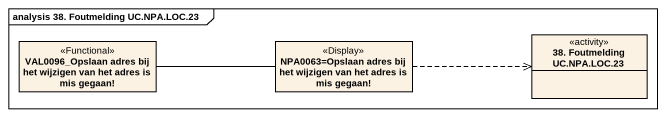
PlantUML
@startuml
mainframe analysis 38. Foutmelding UC.NPA.LOC.23
hide circle
hide empty members
class "VAL0096_Opslaan adres bij het wijzigen van het adres is mis gegaan!" as VAL0096_Opslaan_adres_bij <<Functional>>
class "NPA0063=Opslaan adres bij het wijzigen van het adres is mis gegaan!" as NPA0063_Opslaan_adres_bij <<Display>>
class "38. Foutmelding UC.NPA.LOC.23" as c38_Foutmelding_UC_NPA_LOC_23 <<activity>>
VAL0096_Opslaan_adres_bij -right- NPA0063_Opslaan_adres_bij
NPA0063_Opslaan_adres_bij .right.> c38_Foutmelding_UC_NPA_LOC_23
@enduml
